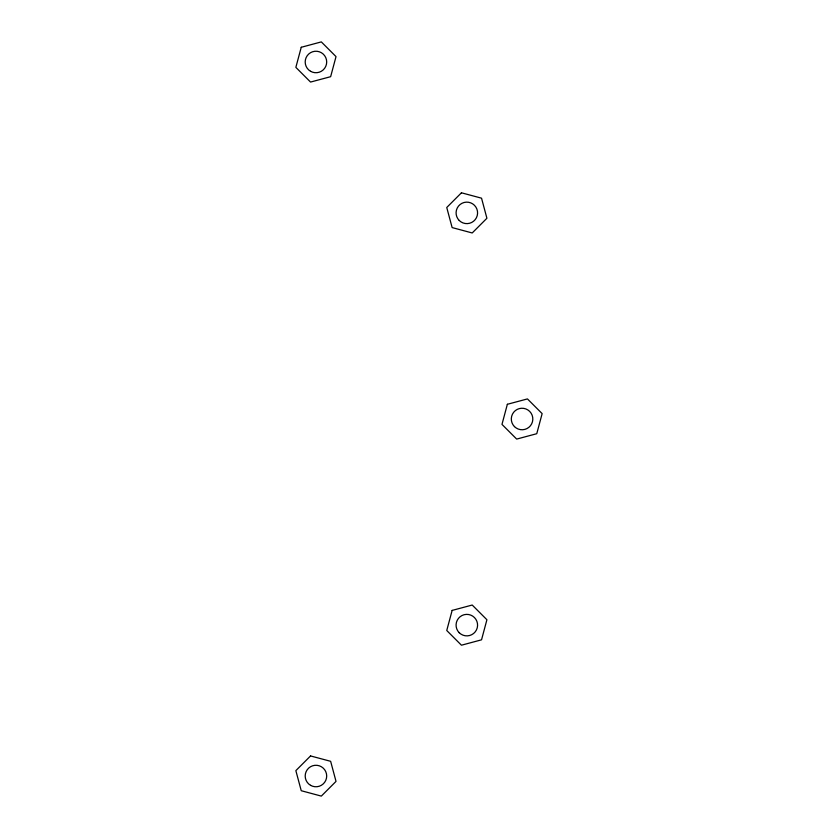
<?xml version="1.0" encoding="UTF-8"?>
<svg xmlns="http://www.w3.org/2000/svg" width="838" height="838" viewBox="0 0 838 838"><rect width="100%" height="100%" fill="white"/><g stroke="black" fill="none" stroke-linecap="round" stroke-linejoin="round"><path stroke-width="1.26" d="M301.24 47.284L295.856 67.365L310.552 82.061L330.643 76.687L336.017 56.607L321.321 41.9L301.24 47.284M452.132 610.42L446.748 630.501L461.445 645.208L481.536 639.823L486.909 619.743L472.213 605.036L452.132 610.42M507.357 404.293L501.983 424.384L516.679 439.081L536.76 433.707L542.144 413.616L527.448 398.919L507.357 404.293M461.445 192.792L446.748 207.499L452.132 227.58L472.213 232.964L486.909 218.257L481.536 198.177L461.445 192.792M310.552 755.939L295.856 770.635L301.24 790.716L321.321 796.1L336.017 781.393L330.643 761.313L310.552 755.939M514.459 426.605A10.758 10.758 0 0 0 532.455 421.786A10.758 10.758 0 0 0 519.277 408.609A10.758 10.758 0 0 0 514.459 426.605M459.224 220.478A10.758 10.758 0 0 0 477.22 215.659A10.758 10.758 0 0 0 464.053 202.492A10.758 10.758 0 0 0 459.224 220.478M310.563 785.332A10.758 10.758 0 0 0 326.694 776.019A10.758 10.758 0 0 0 310.563 766.707A10.758 10.758 0 0 0 310.563 785.332M459.224 632.732A10.758 10.758 0 0 0 477.22 627.903A10.758 10.758 0 0 0 464.053 614.736A10.758 10.758 0 0 0 459.224 632.732M310.563 71.293A10.758 10.758 0 0 0 326.694 61.981A10.758 10.758 0 0 0 310.563 52.668A10.758 10.758 0 0 0 310.563 71.293"/></g></svg>
